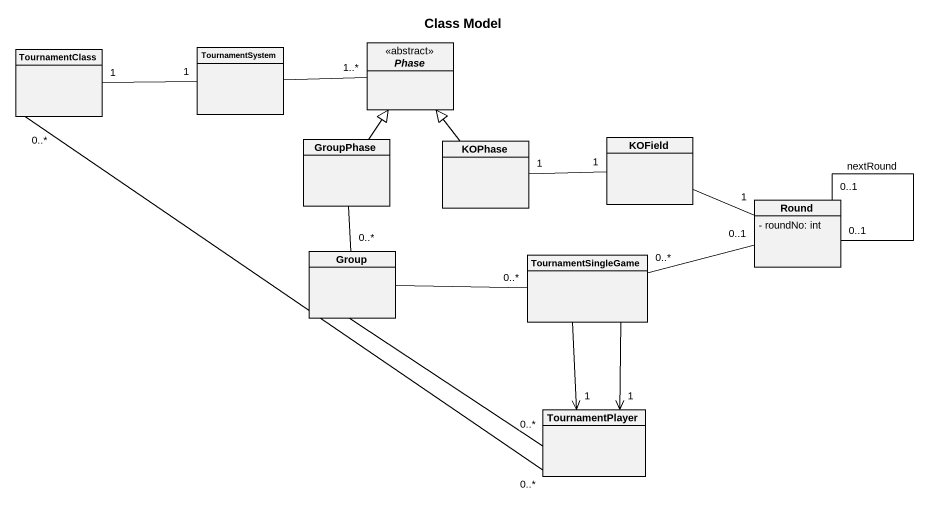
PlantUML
@startuml
title Class Model
hide circle
hide empty members
skinparam classAttributeIconSize 0
class TournamentClass
class TournamentSystem
abstract class Phase <<abstract>>
class GroupPhase
class KOPhase
class KOField
class Round {
  - roundNo: int
}
class "Group" as Group_
class TournamentSingleGame
class TournamentPlayer
TournamentClass "1" -right- "1" TournamentSystem
TournamentSystem -right- "1..*" Phase
GroupPhase -up-|> Phase
GroupPhase -- "0..*" Group_
KOPhase -up-|> Phase
KOPhase "1" -right- "1" KOField
KOField -right- "1" Round
Round "0..1" -- "0..1" Round : nextRound
Round "0..1" -left- "0..*" TournamentSingleGame
Group_ -right- "0..*" TournamentSingleGame
Group_ -- "0..*" TournamentPlayer
TournamentSingleGame --> "1" TournamentPlayer
TournamentSingleGame --> "1" TournamentPlayer
TournamentPlayer "0..*" -up- "0..*" TournamentClass
@enduml
